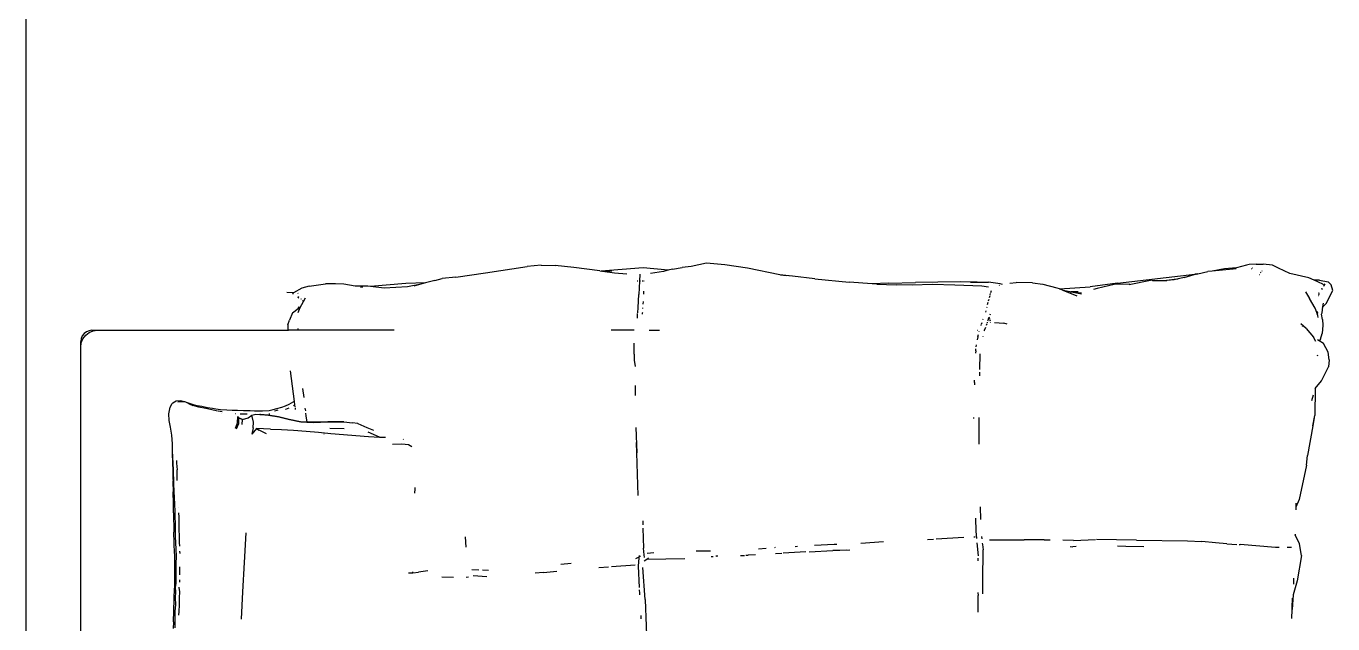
# Model space of a CAD drawing. Header units: millimetres. Extents: x -41292 to 298682, y -22072 to 33155.
# Drawn here: x 34135 to 36466, y 4388 to 5455 of the extents above; entities that cross this region are included whole.
import ezdxf

# ---------------------------------------------------------------- set-up
doc = ezdxf.new("R2010")
doc.units = ezdxf.units.MM
doc.layers.add('벽1', color=2, linetype='Continuous')

# ---------------------------------------------------------------- blocks, each defined once
blk = doc.blocks.new('AHSISHEUD')
for p, q in [((34762, 20654.7), (34762, 24066.7)), ((35581.8, 22662.2), (35656, 22673.8)), ((35681.3, 22675.9), (35656, 22673.8)), ((35681.3, 22675.9), (35706.1, 22675.6)), ((35739.6, 22671.7), (35706.1, 22675.6)), ((35785.9, 22665.8), (35739.6, 22671.7)), ((35785.9, 22665.8), (35788.3, 22665.4)), ((35863.3, 22671), (35788.3, 22665.4)), ((35790.7, 22665.1), (35788.3, 22665.4)), ((35790.7, 22665.1), (35807.4, 22665.9)), ((35790.7, 22665.1), (35807.3, 22665.8)), ((35790.7, 22665.1), (35812, 22662.1)), ((35907.8, 22667), (35863.3, 22671)), ((35899.5, 22664.9), (35876, 22661.3)), ((35907.8, 22667), (35899.5, 22664.9)), ((35915.5, 22669.1), (35907.8, 22667)), ((35908.1, 22667), (35907.8, 22667)), ((35915.5, 22669.1), (35932.7, 22672)), ((35948.8, 22673.7), (35932.7, 22672)), ((35976.1, 22679.5), (35948.8, 22673.7)), ((36008.6, 22676.8), (35976.1, 22679.5)), ((36049.5, 22670.8), (36008.6, 22676.8)), ((36106.8, 22658.9), (36049.5, 22670.8)), ((36852.9, 22660.6), (36870.6, 22664.4)), ((36878.4, 22665.2), (36870.6, 22664.4)), ((36900.6, 22669.2), (36878.4, 22665.2)), ((36915.5, 22669), (36878.4, 22665.2)), ((36921.6, 22670.9), (36900.6, 22669.2)), ((36921.6, 22670.9), (36915.5, 22669)), ((36921.3, 22669.6), (36915.5, 22669)), ((36939.6, 22676.2), (36921.6, 22670.9)), ((36944.2, 22676.9), (36939.6, 22676.2)), ((36956.7, 22677.7), (36944.2, 22676.9)), ((36947.9, 22668.3), (36947.7, 22668.4)), ((36948.9, 22669.3), (36948.6, 22669.4)), ((36950.1, 22670.7), (36950, 22670.7)), ((36950.5, 22671), (36950.3, 22671.1)), ((36956.7, 22677.7), (36969.5, 22677.7)), ((36967.7, 22665.1), (36966.9, 22665.3)), ((36986.1, 22675.7), (36969.5, 22677.7)), ((36997, 22670.8), (36986.1, 22675.7)), ((37016.8, 22661.1), (36997, 22670.8)), ((35267.3, 22638.7), (35296.5, 22642.5)), ((35314.2, 22642.6), (35296.5, 22642.5)), ((35328.9, 22642), (35314.2, 22642.6)), ((35349.1, 22638.3), (35328.9, 22642)), ((35439.3, 22643.5), (35376.6, 22637.9)), ((35474.4, 22644.2), (35439.3, 22643.5)), ((35463.7, 22641.3), (35442.6, 22637.5)), ((35463.7, 22641.3), (35454, 22638.7)), ((35474.4, 22644.2), (35463.7, 22641.3)), ((35491.3, 22648.7), (35474.4, 22644.2)), ((35491.3, 22648.7), (35504.2, 22652)), ((35528.7, 22654.6), (35504.2, 22652)), ((35528.7, 22654.6), (35581.8, 22662.2)), ((35812, 22662.1), (35833.9, 22660.2)), ((35853.8, 22647.6), (35852.6, 22647.6)), ((35856.6, 22647.6), (35855.2, 22623.8)), ((35856.6, 22647.6), (35856, 22647.6)), ((35857.4, 22659.7), (35856.6, 22647.6)), ((35858.5, 22647.6), (35857, 22647.6)), ((35863.3, 22647.5), (35861.4, 22647.5)), ((35864.6, 22647.5), (35864.4, 22647.5)), ((36117.5, 22657.3), (36106.8, 22658.9)), ((36118, 22656.8), (36108.1, 22658.1)), ((36117.5, 22657.3), (36108.1, 22658.1)), ((36122.1, 22656.7), (36117.5, 22657.3)), ((36129.5, 22656.4), (36117.5, 22657.3)), ((36169.4, 22651.5), (36129.5, 22656.4)), ((36169.4, 22651.5), (36230.8, 22645.7)), ((36271.9, 22642.4), (36230.8, 22645.7)), ((36300.9, 22643.6), (36271.9, 22642.4)), ((36279.9, 22641.8), (36271.9, 22642.4)), ((36279.9, 22641.8), (36314.3, 22641.1)), ((36300.9, 22643.6), (36348.9, 22645.3)), ((36343.3, 22640.4), (36314.3, 22641.1)), ((36379.3, 22641.5), (36343.3, 22640.4)), ((36428.8, 22646.5), (36348.9, 22645.3)), ((36419.3, 22640.5), (36379.3, 22641.5)), ((36459.3, 22645.7), (36428.8, 22646.5)), ((36446.9, 22645.5), (36459.3, 22645.7)), ((36459.3, 22645.7), (36479.3, 22645.9)), ((36500.1, 22642.8), (36479.3, 22645.9)), ((36504.2, 22641.3), (36500.1, 22642.8)), ((36517.3, 22643.9), (36528.4, 22645.2)), ((36557.5, 22644.7), (36528.4, 22645.2)), ((36557.5, 22644.7), (36576, 22641.8)), ((36576.8, 22641.6), (36576, 22641.8)), ((36601.9, 22635), (36576.8, 22641.6)), ((36709.7, 22644.1), (36660.7, 22637.3)), ((36703.6, 22641.2), (36673.1, 22634.1)), ((36731.6, 22641.8), (36703.6, 22641.2)), ((36709.7, 22644.1), (36847.3, 22659.6)), ((36771.1, 22649.2), (36730.3, 22640.8)), ((36771.1, 22649.2), (36796.7, 22648.5)), ((36794.7, 22648.2), (36772.4, 22647.5)), ((36796.7, 22648.5), (36794.7, 22648.2)), ((36795.9, 22648.2), (36794.7, 22648.2)), ((36797.7, 22648.4), (36795.9, 22648.2)), ((36815.4, 22650.8), (36796.7, 22648.5)), ((36796.7, 22648.5), (36797.7, 22648.4)), ((36810.5, 22649.7), (36797.7, 22648.4)), ((36815.4, 22650.8), (36810.5, 22649.7)), ((36833.7, 22654.9), (36815.4, 22650.8)), ((36817.7, 22651.1), (36815.4, 22650.8)), ((36833.7, 22654.9), (36827.8, 22653.1)), ((36849.6, 22659.9), (36833.7, 22654.9)), ((36852.9, 22660.6), (36847.3, 22659.6)), ((36849.6, 22659.9), (36852.9, 22660.6)), ((36962.9, 22659.1), (36963.7, 22659)), ((36965.8, 22662.2), (36964.7, 22662.6)), ((37051.1, 22653.1), (37016.8, 22661.1)), ((37060.2, 22649.1), (37051.1, 22653.1)), ((37069.7, 22649.3), (37060.2, 22649.1)), ((37076.1, 22642), (37060.2, 22649.1)), ((37069.7, 22649.3), (37085.5, 22646)), ((37078.4, 22639.9), (37076.1, 22642)), ((37078.4, 22639.9), (37080.1, 22642.7)), ((37091, 22640.7), (37085.5, 22646)), ((37093.7, 22630.5), (37091, 22640.7)), ((35239.4, 22626.3), (35227, 22627.3)), ((35237.2, 22625.2), (35238.3, 22624.5)), ((35237.2, 22625.2), (35238.1, 22624.5)), ((35239.4, 22626.3), (35237.9, 22625.4)), ((35253.9, 22634.9), (35239.4, 22626.3)), ((35239.5, 22626.3), (35239.4, 22626.3)), ((35247.5, 22625.6), (35246.8, 22625.7)), ((35246.9, 22619.8), (35248.6, 22618.8)), ((35246.9, 22618.7), (35248.9, 22617.4)), ((35267.3, 22638.7), (35253.9, 22634.9)), ((35257.1, 22611.1), (35260.7, 22617.8)), ((35371.9, 22638.4), (35349.1, 22638.3)), ((35362.8, 22636.6), (35358.4, 22636.2)), ((35376.6, 22637.9), (35371.9, 22638.4)), ((35400.8, 22635.2), (35376.6, 22637.9)), ((35442.6, 22637.5), (35400.8, 22635.2)), ((35854.4, 22600.3), (35855.2, 22623.8)), ((35864.3, 22624.4), (35864.4, 22629.3)), ((36467.4, 22638.4), (36419.3, 22640.5)), ((36479.1, 22636.6), (36467.4, 22638.4)), ((36481.1, 22618.5), (36482, 22621.9)), ((36482, 22621.9), (36482.1, 22622)), ((36482.4, 22623.2), (36482.1, 22623.2)), ((36482.3, 22622.9), (36482.4, 22623.2)), ((36482.4, 22623.2), (36483.1, 22625.6)), ((36482.5, 22623.2), (36482.4, 22623.2)), ((36483.6, 22627.4), (36484.6, 22630.6)), ((36499, 22640.4), (36498.4, 22639.7)), ((36605.7, 22633.5), (36601.9, 22635)), ((36605.7, 22633.5), (36660.7, 22637.3)), ((36612.3, 22630.7), (36605.7, 22633.5)), ((36624.4, 22628.3), (36612.3, 22630.7)), ((36637.4, 22620.4), (36612.3, 22630.7)), ((36624.4, 22628.3), (36626, 22628.1)), ((36645.3, 22624), (36624.4, 22628.3)), ((36639.1, 22628.5), (36626, 22628.1)), ((36626, 22628.1), (36645, 22626.7)), ((36673.1, 22634.1), (36666.7, 22632.8)), ((37044.8, 22628.3), (37051.8, 22616.2)), ((37047.4, 22627.2), (37047.5, 22627.2)), ((37047.9, 22625.8), (37047.8, 22625.8)), ((37067.9, 22621.3), (37067.7, 22621.2)), ((37067.7, 22621.2), (37067.7, 22621.1)), ((37067.8, 22622.5), (37067.9, 22622.6)), ((37067.9, 22621.3), (37067.9, 22621.5)), ((37068.1, 22626), (37068, 22626)), ((37068, 22625.9), (37068.1, 22625.9)), ((37069.4, 22625.9), (37068.2, 22626)), ((37068.2, 22625.9), (37069.5, 22625.8)), ((37068.5, 22623.2), (37069.8, 22625.4)), ((37074.2, 22633.3), (37074.9, 22634.7)), ((37074.2, 22632.8), (37075.1, 22634.3)), ((37077.6, 22638.6), (37078.4, 22639.9)), ((37081.5, 22607.5), (37093.7, 22630.5)), ((35237.6, 22590.6), (35247.5, 22598.4)), ((35247.4, 22591.2), (35251.3, 22600.1)), ((35248.8, 22601.5), (35247.5, 22598.4)), ((35247.5, 22598.4), (35247.7, 22598.6)), ((35247.7, 22598.6), (35248.8, 22601.5)), ((35247.7, 22598.6), (35249, 22599.6)), ((35251.3, 22600.1), (35257.1, 22611.1)), ((35253.6, 22614.6), (35252.6, 22615.6)), ((35257.1, 22611.1), (35255.3, 22613)), ((35853.3, 22591), (35854.4, 22600.3)), ((35862.5, 22598.5), (35862.5, 22599.6)), ((35862.5, 22598.5), (35862.5, 22599.6)), ((35862.6, 22598.6), (35862.6, 22599.7)), ((35863.1, 22606.4), (35863.5, 22611.3)), ((36474.5, 22592.3), (36474.9, 22594.2)), ((36476.2, 22600.2), (36476.6, 22601.4)), ((36477.7, 22605.6), (36478.9, 22610.2)), ((36479.5, 22612.5), (36480.2, 22615.1)), ((37062.2, 22599.3), (37051.8, 22616.2)), ((37051.8, 22616.2), (37056.4, 22608.2)), ((37056.7, 22607.7), (37056.7, 22607.8)), ((37056.7, 22607.7), (37056.7, 22607.7)), ((37058.6, 22603.8), (37058.6, 22603.7)), ((37065, 22591.6), (37062.2, 22599.3)), ((37074.4, 22590.6), (37075.9, 22601.4)), ((37074.7, 22600.1), (37075.9, 22601.4)), ((37075.9, 22601.4), (37076.9, 22608.2)), ((37075.9, 22601.4), (37081.5, 22607.5)), ((35229.2, 22569.2), (35231.8, 22577.5)), ((35237.6, 22590.6), (35231.8, 22577.5)), ((35853, 22581.1), (35853.2, 22589.9)), ((35862.1, 22590.7), (35862.2, 22591.7)), ((35862.1, 22588.3), (35862.1, 22590.7)), ((36466.8, 22570.9), (36467.8, 22573.9)), ((36469.3, 22578.7), (36469.7, 22580.1)), ((36475.9, 22569.1), (36476.9, 22571.6)), ((36477.3, 22573), (36477.6, 22574.4)), ((36478.2, 22576.6), (36478.4, 22577.6)), ((36478.4, 22577.6), (36479.6, 22582.5)), ((36478.4, 22577.6), (36480.4, 22582.4)), ((36480.1, 22583.4), (36480.4, 22582.4)), ((36480.4, 22582.4), (36480.5, 22582.5)), ((36480.4, 22582.4), (36480.4, 22582.2)), ((36481.1, 22580.5), (36481.3, 22579.8)), ((36481.5, 22578.1), (36481.8, 22576.6)), ((36481.6, 22578.1), (36482, 22576.6)), ((36482.4, 22574.2), (36482.6, 22573.4)), ((36482.5, 22587.3), (36483.1, 22588.8)), ((36482.5, 22574.3), (36482.7, 22573.5)), ((36490.2, 22573.8), (36506.8, 22572.3)), ((36512.8, 22570.7), (36506.8, 22572.3)), ((36512.8, 22570.7), (36510.9, 22571)), ((37046.3, 22563.1), (37036.5, 22571.5)), ((37064.8, 22590.8), (37065, 22591.6)), ((37065, 22591.6), (37065.5, 22593.5)), ((37065.2, 22591), (37065, 22591.6)), ((37065.2, 22591), (37065.1, 22590.2)), ((37065.7, 22593.4), (37065.2, 22591)), ((37065.7, 22589.6), (37065.2, 22591)), ((37065.7, 22589.6), (37065.5, 22589.3)), ((37065.6, 22589), (37065.8, 22589.3)), ((37065.7, 22593.4), (37066.4, 22590.3)), ((37066.4, 22590.3), (37065.7, 22589.6)), ((37065.8, 22589.3), (37065.7, 22589.6)), ((37065.8, 22589.3), (37066.4, 22590.3)), ((37066, 22588.9), (37065.8, 22589.3)), ((37065.8, 22588.7), (37066, 22588.9)), ((37066, 22588.9), (37066.5, 22589.5)), ((37066.9, 22586.4), (37066, 22588.9)), ((37066.5, 22589.9), (37066.4, 22590.3)), ((37067.3, 22582.4), (37066.9, 22586.4)), ((37073.2, 22588.6), (37073.1, 22589.3)), ((37073.2, 22588.6), (37074.4, 22590.6)), ((37073.2, 22588.6), (37073.2, 22588.6)), ((37075.3, 22578.7), (37073.2, 22588.6)), ((37075.3, 22578.7), (37076.1, 22568.7)), ((34862.2, 22549.7), (34860.2, 22544.9)), ((34865.4, 22553.8), (34862.2, 22549.7)), ((34863.5, 22544.7), (34868.3, 22550.9)), ((34869.5, 22557), (34865.4, 22553.8)), ((34868.3, 22550.9), (34874.5, 22555.7)), ((34874.3, 22559), (34869.5, 22557)), ((34879.5, 22559.7), (34874.3, 22559)), ((34874.5, 22555.7), (34881.8, 22558.7)), ((34879.5, 22559.7), (34889.5, 22559.7)), ((34881.8, 22558.7), (34889.5, 22559.7)), ((34889.5, 22559.7), (35229.1, 22559.7)), ((35229.2, 22569.2), (35229.1, 22559.7)), ((35229.1, 22559.7), (35229.1, 22558.7)), ((35418.9, 22559.7), (35229.1, 22559.7)), ((35247, 22563.1), (35246.9, 22561.8)), ((35847, 22559.7), (35806, 22559.7)), ((35873.5, 22559.7), (35892.5, 22559.7)), ((36460.2, 22548.1), (36459.1, 22542.8)), ((36459.4, 22559.7), (36460.5, 22559.7)), ((36460.2, 22548.1), (36461.3, 22552.5)), ((36462.4, 22556.7), (36462.6, 22557.5)), ((36466, 22568.4), (36466.3, 22569.4)), ((36469, 22548.8), (36468.9, 22548.3)), ((36471, 22559.7), (36472.3, 22559.6)), ((36472.3, 22559.7), (36474.5, 22565.4)), ((36472.3, 22559.6), (36472.3, 22559.7)), ((36472.3, 22559.7), (36473, 22559.7)), ((37039.4, 22566.4), (37039.1, 22566.8)), ((37046.3, 22563.1), (37059.2, 22547.5)), ((37063.1, 22539.9), (37059.2, 22547.5)), ((37071.6, 22543.9), (37074.9, 22554)), ((37076.1, 22568.7), (37074.9, 22554)), ((34860.2, 22544.9), (34859.5, 22539.7)), ((34859.5, 22529.7), (34859.5, 22539.7)), ((34859.5, 22529.7), (34860.5, 22537.4)), ((34859.5, 20889.7), (34859.5, 22529.7)), ((34860.5, 22537.4), (34863.5, 22544.7)), ((35846.8, 22517.2), (35846.8, 22536.9)), ((36456.4, 22523), (36456.8, 22526.9)), ((36457.2, 22530), (36457.7, 22534)), ((37069.5, 22540.7), (37066.3, 22542.5)), ((37071.6, 22543.9), (37069.5, 22540.7)), ((37077.3, 22536.2), (37069.5, 22540.7)), ((37085.5, 22520.5), (37077.3, 22536.2)), ((35846.8, 22517.2), (35847.2, 22506.5)), ((35847.2, 22506.5), (35848.7, 22495.1)), ((36456.4, 22523), (36456.1, 22519.1)), ((36463.8, 22489.8), (36464.5, 22517.4)), ((37066.9, 22513.4), (37066.2, 22515.2)), ((37087.2, 22507), (37085.5, 22520.5)), ((37087.2, 22507), (37085.8, 22494.7)), ((35233, 22487.3), (35240.4, 22432.8)), ((36463.5, 22478.4), (36463.7, 22484.9)), ((37073.6, 22469.8), (37085.8, 22494.7)), ((35255.4, 22455.7), (35257.3, 22439.5)), ((35848.7, 22461.3), (35848.9, 22443.1)), ((36454.5, 22466.6), (36454.4, 22462.6)), ((36454.5, 22466.6), (36454.5, 22470.4)), ((37062.3, 22455.7), (37061.4, 22407.6)), ((37062.3, 22455.7), (37073.6, 22469.8)), ((35024, 22430.2), (35029.5, 22433.9)), ((35029.5, 22433.9), (35037.4, 22434.5)), ((35039.9, 22432.2), (35032.8, 22431.2)), ((35037.4, 22434.5), (35044.7, 22432.8)), ((35047, 22431.2), (35039.9, 22432.2)), ((35044.7, 22432.8), (35051.3, 22430.3)), ((35053.9, 22428), (35047, 22431.2)), ((35231.2, 22427.6), (35240, 22432.7)), ((35240, 22432.7), (35240.4, 22432.8)), ((35240.4, 22432.8), (35241.2, 22426.8)), ((37058.6, 22443.8), (37055.5, 22434.1)), ((35016.9, 22410.9), (35019, 22422.4)), ((35017.3, 22398.7), (35016.9, 22410.9)), ((35019, 22422.4), (35022.5, 22429)), ((35024, 22430.2), (35022.5, 22429)), ((35051.3, 22430.3), (35060.3, 22427.4)), ((35057.4, 22426.4), (35051.5, 22429)), ((35051.5, 22429), (35053.9, 22428)), ((35053.9, 22428), (35059.5, 22425.7)), ((35057.4, 22426.4), (35053.9, 22428)), ((35070.2, 22422.7), (35059.5, 22425.7)), ((35060.3, 22427.4), (35067.4, 22425.4)), ((35067.4, 22425.4), (35075.7, 22424)), ((35082.7, 22420.1), (35070.2, 22422.7)), ((35075.7, 22424), (35085.5, 22422.2)), ((35093.3, 22417.9), (35082.7, 22420.1)), ((35085.5, 22422.2), (35094.4, 22420.8)), ((35103.8, 22415.6), (35093.3, 22417.9)), ((35094.4, 22420.8), (35100.6, 22419.4)), ((35100.6, 22419.4), (35108.8, 22418.1)), ((35104.8, 22415.7), (35112.1, 22414.7)), ((35108.8, 22418.1), (35120, 22417.7)), ((35110, 22411.8), (35110.1, 22411.8)), ((35120, 22417.7), (35129.9, 22417.4)), ((35129.9, 22417.4), (35139.2, 22417.2)), ((35135.1, 22411.1), (35135.7, 22411.1)), ((35139.2, 22417.2), (35149.8, 22416.7)), ((35143.8, 22410.8), (35149.5, 22410.5)), ((35149.5, 22410.5), (35155.1, 22410.6)), ((35149.8, 22416.7), (35155.4, 22416.8)), ((35155.1, 22410.6), (35156.2, 22410.6)), ((35155.4, 22416.8), (35161.7, 22416.6)), ((35158, 22403.3), (35164.8, 22408.2)), ((35161.7, 22416.6), (35169.7, 22416.1)), ((35164.8, 22408.2), (35172.2, 22410.1)), ((35167.7, 22395.7), (35164.8, 22408.2)), ((35169.7, 22416.1), (35183.9, 22415.9)), ((35172.2, 22410.1), (35178.8, 22409.6)), ((35180.5, 22409.6), (35178.8, 22409.6)), ((35178.8, 22409.6), (35180.6, 22409.5)), ((35193.9, 22408.1), (35180.5, 22409.6)), ((35180.6, 22409.5), (35194.5, 22408)), ((35183.9, 22415.9), (35196, 22416.8)), ((35212.3, 22405.1), (35193.9, 22408.1)), ((35194.5, 22408), (35212.7, 22405)), ((35195.2, 22410.6), (35196.1, 22410.7)), ((35196, 22416.8), (35203, 22418.3)), ((35196.1, 22410.7), (35196.6, 22410.8)), ((35203, 22418.3), (35209.6, 22420.1)), ((35205.3, 22415.9), (35209.8, 22417)), ((35205.3, 22415.9), (35209.8, 22417)), ((35209.6, 22420.1), (35218.6, 22422.4)), ((35209.8, 22417), (35211.8, 22417.5)), ((35209.8, 22417), (35211.8, 22417.5)), ((35218.6, 22422.4), (35224.6, 22424.7)), ((35224.6, 22424.7), (35231.2, 22427.6)), ((35224.9, 22418.6), (35225.2, 22418.7)), ((35225.2, 22418.7), (35231.1, 22421.3)), ((35238.9, 22425.7), (35240.7, 22426.7)), ((35240.7, 22426.7), (35241.2, 22426.8)), ((35241.2, 22426.8), (35241.6, 22423.3)), ((35241.9, 22421.5), (35242.3, 22418.3)), ((35259.6, 22421), (35260.3, 22415.7)), ((35260.8, 22411.6), (35261.3, 22407.1)), ((35019.6, 22387.1), (35017.3, 22398.7)), ((35022.3, 22372.6), (35019.6, 22387.1)), ((35135.8, 22384.8), (35139.3, 22394.8)), ((35137.4, 22383.9), (35139.3, 22394.8)), ((35137.4, 22383.9), (35141.5, 22393.3)), ((35139.3, 22394.8), (35139.5, 22406)), ((35141.7, 22403.2), (35139.5, 22406)), ((35141.4, 22394.4), (35139.5, 22406)), ((35141.3, 22393.5), (35141.4, 22394.4)), ((35141.4, 22394.4), (35141.7, 22403.2)), ((35141.5, 22393.3), (35141.4, 22394.4)), ((35141.5, 22393.3), (35141.7, 22403.2)), ((35141.7, 22403.2), (35141.7, 22403.2)), ((35141.7, 22403.2), (35142.5, 22402.9)), ((35148.3, 22400.4), (35142.5, 22402.9)), ((35142.5, 22402.9), (35148.1, 22400.4)), ((35147.8, 22391.8), (35148.1, 22400.4)), ((35148.1, 22400.4), (35148.3, 22400.4)), ((35148.3, 22400.4), (35158, 22403.3)), ((35166.9, 22385.4), (35164.7, 22374.4)), ((35166.9, 22385.4), (35167.7, 22395.7)), ((35231.5, 22400.4), (35212.3, 22405.1)), ((35212.7, 22405), (35231.7, 22400.2)), ((35251.8, 22396.4), (35231.5, 22400.4)), ((35231.7, 22400.2), (35252, 22396.3)), ((35262.8, 22396), (35251.8, 22396.4)), ((35252, 22396.3), (35262.8, 22395.8)), ((35261.3, 22407.1), (35262.8, 22396)), ((35274.5, 22395.5), (35262.8, 22396)), ((35262.8, 22396), (35262.8, 22395.8)), ((35262.8, 22395.8), (35274.7, 22395.3)), ((35300.4, 22396.3), (35274.5, 22395.5)), ((35274.7, 22395.3), (35300.6, 22396.2)), ((35328.8, 22396.5), (35300.4, 22396.3)), ((35300.6, 22396.2), (35328.9, 22396.5)), ((35304.2, 22385), (35329.3, 22384.4)), ((35328.9, 22396.5), (35328.8, 22396.5)), ((35328.9, 22396.5), (35344.4, 22394.6)), ((35353.6, 22393.5), (35344.4, 22394.6)), ((35353.7, 22393.5), (35353.6, 22393.5)), ((35353.7, 22393.5), (35353.8, 22393.5)), ((35353.8, 22393.5), (35370.2, 22386.3)), ((35370.2, 22386.3), (35382, 22381.6)), ((35850.1, 22386.5), (35851.8, 22340.7)), ((36453, 22402), (36453, 22404.2)), ((36462.2, 22404), (36462, 22356.3)), ((37057.8, 22389.3), (37048.3, 22336.1)), ((37057.8, 22389.3), (37061.4, 22407.6)), ((37060.3, 22403.8), (37057.8, 22389.3)), ((35023.2, 22357.3), (35022.3, 22372.6)), ((35173.1, 22384.2), (35164.7, 22374.4)), ((35173.1, 22384.2), (35178.1, 22381.6)), ((35198.1, 22383.2), (35173.1, 22384.2)), ((35191, 22374.9), (35178.1, 22381.6)), ((35198.1, 22383.2), (35217.9, 22382.4)), ((35217.9, 22382.4), (35239.4, 22381.3)), ((35239.4, 22381.3), (35261.7, 22379.8)), ((35261.7, 22379.8), (35283.9, 22377.7)), ((35265.1, 22379.2), (35265.1, 22379.1)), ((35283.9, 22377.7), (35306, 22375.6)), ((35293.9, 22374.5), (35293.5, 22374.5)), ((35306, 22375.6), (35328.1, 22373.8)), ((35328.1, 22373.8), (35350.3, 22372)), ((35350.3, 22372), (35372.7, 22370)), ((35392.7, 22368.8), (35372.3, 22377.7)), ((35372.7, 22370), (35392.7, 22368.8)), ((35392.7, 22368.8), (35403, 22368.9)), ((35435, 22365.1), (35434.6, 22365.2)), ((35435, 22365.1), (35435.3, 22365)), ((35023, 22354.3), (35023.2, 22357.3)), ((35023.3, 22341.1), (35023, 22354.3)), ((35023.4, 22344.8), (35023.2, 22357.3)), ((35024, 22322.4), (35023.3, 22341.1)), ((35023.9, 22333.3), (35023.4, 22344.8)), ((35416, 22356.2), (35432.2, 22357.1)), ((35432.2, 22357.1), (35444.4, 22355.6)), ((35444.4, 22355.6), (35450, 22352.5)), ((35851.8, 22340.7), (35851.3, 22359.6)), ((35853.9, 22265), (35851.8, 22340.7)), ((35024.5, 22321.9), (35023.9, 22333.3)), ((35024.3, 22309.5), (35024, 22322.4)), ((35024.4, 22314.8), (35024.3, 22309.5)), ((35024.4, 22305.5), (35024.4, 22314.8)), ((35025.2, 22310.5), (35024.5, 22321.9)), ((35030.3, 22327.5), (35030.6, 22322.3)), ((35030.6, 22322.3), (35031.3, 22310.7)), ((37046.4, 22319), (37033.9, 22257.7)), ((37046.4, 22319), (37048.3, 22336.1)), ((35024.2, 22293.3), (35024.1, 22289.3)), ((35024.3, 22309.5), (35024.2, 22293.3)), ((35024.2, 22293.3), (35024.4, 22305.5)), ((35024.4, 22305.5), (35024.3, 22309.5)), ((35025.8, 22286), (35025.2, 22310.5)), ((35031.8, 22291.4), (35031.3, 22310.7)), ((35024.1, 22289.3), (35024.2, 22271.6)), ((35024.9, 22250.8), (35024.2, 22271.6)), ((35026.4, 22272), (35025.8, 22286)), ((35027.4, 22249.6), (35026.4, 22272)), ((35455.8, 22269.3), (35456.4, 22276.7)), ((35456.4, 22276.7), (35456.5, 22279.2)), ((35025.2, 22233.7), (35024.9, 22250.8)), ((35027.8, 22236.4), (35027.4, 22249.6)), ((36465.4, 22222.1), (36464.9, 22244.8)), ((37027.4, 22251.3), (37027.6, 22244.2)), ((37033.9, 22257.7), (37027.6, 22244.2)), ((35025.2, 22233.7), (35025.7, 22199.6)), ((35028.2, 22225.9), (35027.8, 22236.4)), ((35028.5, 22215.2), (35028.2, 22225.9)), ((35033.7, 22242.9), (35033.7, 22242.6)), ((35034, 22233.9), (35034.4, 22226.1)), ((35034.4, 22226.1), (35034.6, 22215.3)), ((36457.1, 22201.1), (36456.5, 22224.3)), ((37027.6, 22244.2), (37027.7, 22239)), ((35026.2, 22180.1), (35025.7, 22199.6)), ((35028.6, 22204.2), (35028.5, 22215.2)), ((35028.7, 22191.9), (35028.6, 22204.2)), ((35034.6, 22215.3), (35034.7, 22204.2)), ((35034.7, 22204.2), (35034.9, 22192)), ((35151.7, 22145.5), (35154.6, 22198.2)), ((35862.2, 22219.9), (35862.5, 22212.4)), ((35862.7, 22206.4), (35863.8, 22170.7)), ((36458.4, 22188.3), (36457.1, 22201.1)), ((35026.7, 22161.5), (35026.2, 22180.1)), ((35029.2, 22180.5), (35028.7, 22191.9)), ((35029.8, 22169.3), (35029.2, 22180.5)), ((35034.9, 22192), (35035.3, 22180.8)), ((35035.3, 22180.8), (35035.6, 22174.5)), ((35547.3, 22172.6), (35545.8, 22191.3)), ((36168.9, 22175.9), (36169, 22175.9)), ((36169, 22175.9), (36203.9, 22177.7)), ((36203.9, 22177.7), (36208.5, 22177.8)), ((36291.7, 22181.9), (36251.6, 22179.4)), ((36370.3, 22186.4), (36381.2, 22187)), ((36386, 22187.3), (36435.3, 22190.3)), ((36452.9, 22191.3), (36454.7, 22191.3)), ((36454.7, 22191.3), (36455.6, 22191)), ((36461.6, 22157.2), (36459.3, 22180.1)), ((36466.8, 22191.8), (36467.3, 22187.5)), ((36468.1, 22179.9), (36468.4, 22177.3)), ((36468.4, 22177.3), (36469, 22177.1)), ((36468.4, 22177.3), (36469.5, 22167.6)), ((36481.1, 22185.5), (36543.1, 22185.7)), ((36578.7, 22185.7), (36543.1, 22185.7)), ((36578.7, 22185.7), (36589.1, 22185.6)), ((36630.8, 22184.8), (36612, 22185.2)), ((36630.8, 22184.8), (36670.1, 22186.5)), ((36743.1, 22185.1), (36671.8, 22186.5)), ((36709.6, 22174.8), (36724.3, 22174.4)), ((36724.3, 22174.4), (36756.4, 22173.7)), ((36743.1, 22185.1), (36834.4, 22183.7)), ((36834.4, 22183.7), (36860.1, 22182.6)), ((36884.5, 22180.2), (36860.1, 22182.6)), ((36884.5, 22181.2), (36884.5, 22180.2)), ((36904.4, 22178.4), (36884.5, 22180.2)), ((36904.4, 22178.4), (36922.3, 22177.5)), ((36926.4, 22177.4), (36928.1, 22177.3)), ((36991.1, 22172.3), (36928.1, 22177.3)), ((37026.2, 22196), (37026.3, 22194.4)), ((37026.3, 22194.4), (37026.2, 22194.6)), ((37026.2, 22193.9), (37026.4, 22193.5)), ((37026.3, 22194.4), (37026.4, 22193.5)), ((37034.4, 22178.6), (37026.3, 22194.4)), ((37037.5, 22157.7), (37034.4, 22178.6)), ((35026.7, 22161.5), (35026.6, 22100.9)), ((35030.1, 22156.7), (35029.8, 22169.3)), ((35030, 22142.8), (35030.1, 22156.7)), ((35036, 22165.3), (35036.1, 22161.2)), ((35855.2, 22154.7), (35849.3, 22152)), ((35854.6, 22138.6), (35856.2, 22153.5)), ((35856.4, 22155.2), (35855.3, 22154.7)), ((35856.4, 22155.2), (35856.7, 22157.9)), ((35856.4, 22155), (35856.4, 22155.2)), ((35858.3, 22156.1), (35857.8, 22155.9)), ((35864.9, 22158.7), (35863.8, 22170.7)), ((35864.7, 22148.4), (35869.6, 22151.4)), ((35865.3, 22153.9), (35864.9, 22158.7)), ((35869.6, 22151.4), (35872.6, 22153.3)), ((35869.6, 22151.4), (35937.6, 22152.5)), ((35870.3, 22161.7), (35881.9, 22163.3)), ((35983, 22165.7), (35957.8, 22165.2)), ((35988, 22155.6), (35984.2, 22155.3)), ((35996.4, 22156.4), (35992.5, 22156.3)), ((35996.4, 22156.4), (35993.5, 22156.1)), ((36037, 22157.9), (36043.8, 22158)), ((36046.1, 22158.1), (36050.7, 22158.2)), ((36063.7, 22158.8), (36050.7, 22158.2)), ((36068.8, 22169.4), (36082.4, 22170.8)), ((36097.9, 22172.3), (36099.3, 22172.4)), ((36099.2, 22161.1), (36110.4, 22161.7)), ((36153.2, 22164), (36112.9, 22161.8)), ((36134.2, 22174.1), (36138.3, 22174.3)), ((36159.2, 22164.4), (36201.5, 22166.7)), ((36201.5, 22166.7), (36226.2, 22168)), ((36232, 22167.4), (36201.5, 22166.7)), ((36460.6, 22148.1), (36460.8, 22152.7)), ((36469, 22112.6), (36469.5, 22167.6)), ((36625.2, 22173.7), (36629.7, 22173.5)), ((36635.8, 22173.7), (36629.7, 22173.5)), ((36997.7, 22172.2), (36991.1, 22172.3)), ((37019.8, 22172), (37012.2, 22172.1)), ((37037.5, 22157.7), (37029.9, 22112.6)), ((35029.7, 22130.3), (35030, 22142.8)), ((35029.9, 22117.5), (35029.7, 22130.3)), ((35036, 22137.5), (35035.9, 22130.3)), ((35035.9, 22130.3), (35035.9, 22123.1)), ((35148.8, 22092.8), (35151.7, 22145.5)), ((35451.9, 22127.8), (35452, 22128.8)), ((35451.9, 22127.1), (35451.9, 22127.8)), ((35451.9, 22127.1), (35462.2, 22127.8)), ((35479.1, 22130.3), (35462.2, 22127.8)), ((35557.3, 22132.7), (35569.8, 22132.2)), ((35576.4, 22132), (35587.1, 22131.5)), ((35685.5, 22127.7), (35708.8, 22130)), ((35716.4, 22142.2), (35734.4, 22143.9)), ((35801.4, 22137.1), (35783.8, 22135.8)), ((35848.9, 22140.5), (35806.6, 22137.4)), ((35856.6, 22100.6), (35854.6, 22138.6)), ((35866.9, 22079), (35862.7, 22136.3)), ((35026.7, 22105.1), (35026.6, 22100.9)), ((35028.3, 22101.1), (35029.9, 22107.9)), ((35029.9, 22107.9), (35029.9, 22117.5)), ((35036, 22114.1), (35036, 22110.2)), ((35444.4, 22126.6), (35451.9, 22127.1)), ((35451.9, 22126.8), (35451.9, 22127.1)), ((35524.8, 22118.4), (35503.6, 22118.8)), ((35547.1, 22119), (35551.4, 22119.5)), ((35559.9, 22121.8), (35583.9, 22120.2)), ((35685.5, 22127.7), (35670.1, 22126.5)), ((36469.4, 22089.2), (36469, 22112.6)), ((37029.9, 22112.6), (37022.7, 22087.6)), ((37023.9, 22106.6), (37024, 22117.5)), ((35024.9, 22039.6), (35026.6, 22099.4)), ((35026.6, 22100.9), (35026.6, 22099.4)), ((35029.4, 22092.8), (35028.3, 22101.1)), ((35028.8, 22082.2), (35029.4, 22092.8)), ((35029.1, 22070), (35028.8, 22082.2)), ((35034.7, 22101.5), (35034.5, 22100.8)), ((35034.5, 22100.8), (35035.5, 22093.1)), ((35035.5, 22093.1), (35034.9, 22082.1)), ((35034.9, 22082.1), (35035.2, 22069.8)), ((35146.3, 22044), (35148.8, 22092.8)), ((35857.1, 22090.3), (35856.8, 22096.7)), ((35857.3, 22087.8), (35857.1, 22090.3)), ((36460.5, 22091.6), (36460.7, 22086.2)), ((36460.6, 22056.6), (36460.7, 22086.2)), ((37022.7, 22087.6), (37020.9, 22061.2)), ((37021, 22064.8), (37022, 22081.5)), ((35027.9, 22043.1), (35028.2, 22058)), ((35028.2, 22058), (35029.1, 22070)), ((35035.2, 22069.8), (35034.3, 22057.7)), ((35866.9, 22079), (35870.2, 21976.8)), ((37020.4, 22045.2), (37020.9, 22061.2)), ((37020.9, 22061.2), (37021, 22064.8)), ((35024.9, 22039.6), (35024.6, 22027.5)), ((35027.7, 22028.4), (35027.9, 22043.1)), ((35034.3, 22057.7), (35034.2, 22051.4)), ((35858.9, 22050.9), (35859.1, 22044.7))]:
    blk.add_line(p, q)

msp = doc.modelspace()

# ---------------------------------------------------------------- linework, layer by layer
at = {"layer": '벽1'}
msp.add_line((34134.67, 2880.58), (34134.67, 6430.58), dxfattribs=at)

# ---------------------------------------------------------------- block references
msp.add_blockref('AHSISHEUD', (-627.37, -17648.09))

doc.saveas('drawing.dxf')
